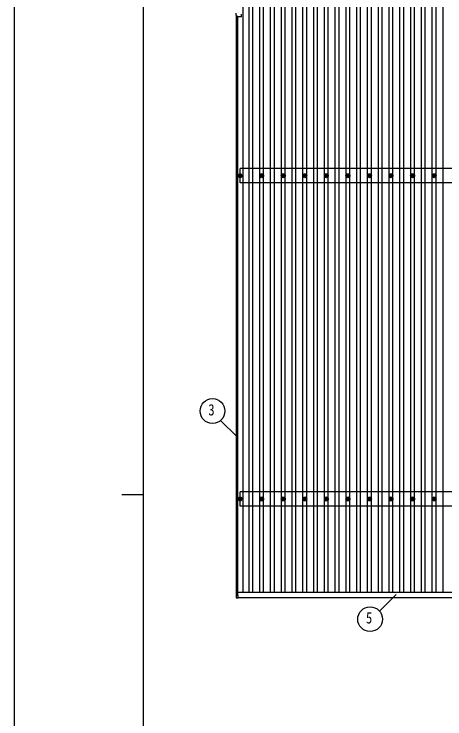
# Model space of a CAD drawing. Units: millimetres, scale not verified. Extents: x -16820 to 16820, y -11880 to 11880.
# Drawn here: x -16820 to -12822, y -1584 to 4958 of the extents above; entities that cross this region are included whole.
import ezdxf
from ezdxf.enums import TextEntityAlignment as Align

# ---------------------------------------------------------------- set-up
doc = ezdxf.new("R2010")
doc.units = ezdxf.units.MM
doc.header["$LTSCALE"] = 50
for name, color, linetype in [('0-5_YKK_13', 4, 'Continuous'), ('0-6_YKK_A1', 4, 'Continuous'), ('0-7_YKK_D', 6, 'Continuous'), ('0-8_YKK_ZWAK', 7, 'Continuous')]:
    doc.layers.add(name, color=color, linetype=linetype)
doc.styles.add('ＭＳ ゴシック', font='')
doc.styles.get('ＭＳ ゴシック').set_extended_font_data('MS Gothic')

msp = doc.modelspace()

# ---------------------------------------------------------------- linework, layer by layer
at = {"layer": '0-5_YKK_13'}
for p, q in [((-14757.92, 4947.81), (-14757.92, 4967.81)), ((-14756.42, 4947.81), (-14757.92, 4947.81)), ((-14756.42, 4947.81), (-14756.42, 4933.81)), ((-14733.82, 4932.81), (-14755.42, 4932.81)), ((-14710.42, 4932.81), (-14733.02, 4932.81)), ((-14709.42, 4933.81), (-14709.42, 4957.41)), ((-14724.17, 3467.88), (-14724.17, 3463.46)), ((-14720.67, 3467.88), (-14720.67, 3463.46)), ((-14524.17, 3467.88), (-14524.17, 3463.46)), ((-14520.67, 3467.88), (-14520.67, 3463.46)), ((-14324.17, 3467.88), (-14324.17, 3463.46)), ((-14320.67, 3467.88), (-14320.67, 3463.46)), ((-14124.17, 3467.88), (-14124.17, 3463.46)), ((-14120.67, 3467.88), (-14120.67, 3463.46)), ((-13924.17, 3467.88), (-13924.17, 3463.46)), ((-13920.67, 3467.88), (-13920.67, 3463.46)), ((-13724.17, 3467.88), (-13724.17, 3463.46)), ((-13720.67, 3467.88), (-13720.67, 3463.46)), ((-13524.17, 3467.88), (-13524.17, 3463.46)), ((-13520.67, 3467.88), (-13520.67, 3463.46)), ((-13324.17, 3467.88), (-13324.17, 3463.46)), ((-13320.67, 3467.88), (-13320.67, 3463.46)), ((-13124.17, 3467.88), (-13124.17, 3463.46)), ((-13120.67, 3467.88), (-13120.67, 3463.46)), ((-12924.17, 3467.88), (-12924.17, 3463.46)), ((-12920.67, 3467.88), (-12920.67, 3463.46)), ((-14732.42, 3459.63), (-14728, 3459.63)), ((-14732.42, 3456.13), (-14728, 3456.13)), ((-14724.17, 3452.3), (-14724.17, 3447.88)), ((-14720.67, 3452.3), (-14720.67, 3447.88)), ((-14716.84, 3459.63), (-14712.42, 3459.63)), ((-14716.84, 3456.13), (-14712.42, 3456.13)), ((-14532.42, 3459.63), (-14528, 3459.63)), ((-14532.42, 3456.13), (-14528, 3456.13)), ((-14524.17, 3452.3), (-14524.17, 3447.88)), ((-14520.67, 3452.3), (-14520.67, 3447.88)), ((-14516.84, 3459.63), (-14512.42, 3459.63)), ((-14516.84, 3456.13), (-14512.42, 3456.13)), ((-14332.42, 3459.63), (-14328, 3459.63)), ((-14332.42, 3456.13), (-14328, 3456.13)), ((-14324.17, 3452.3), (-14324.17, 3447.88)), ((-14320.67, 3452.3), (-14320.67, 3447.88)), ((-14316.84, 3459.63), (-14312.42, 3459.63)), ((-14316.84, 3456.13), (-14312.42, 3456.13)), ((-14132.42, 3459.63), (-14128, 3459.63)), ((-14132.42, 3456.13), (-14128, 3456.13)), ((-14124.17, 3452.3), (-14124.17, 3447.88)), ((-14120.67, 3452.3), (-14120.67, 3447.88)), ((-14116.84, 3459.63), (-14112.42, 3459.63)), ((-14116.84, 3456.13), (-14112.42, 3456.13)), ((-13932.42, 3459.63), (-13928, 3459.63)), ((-13932.42, 3456.13), (-13928, 3456.13)), ((-13924.17, 3452.3), (-13924.17, 3447.88)), ((-13920.67, 3452.3), (-13920.67, 3447.88)), ((-13916.84, 3459.63), (-13912.42, 3459.63)), ((-13916.84, 3456.13), (-13912.42, 3456.13)), ((-13732.42, 3459.63), (-13728, 3459.63)), ((-13732.42, 3456.13), (-13728, 3456.13)), ((-13724.17, 3452.3), (-13724.17, 3447.88)), ((-13720.67, 3452.3), (-13720.67, 3447.88)), ((-13716.84, 3459.63), (-13712.42, 3459.63)), ((-13716.84, 3456.13), (-13712.42, 3456.13)), ((-13532.42, 3459.63), (-13528, 3459.63)), ((-13532.42, 3456.13), (-13528, 3456.13)), ((-13524.17, 3452.3), (-13524.17, 3447.88)), ((-13520.67, 3452.3), (-13520.67, 3447.88)), ((-13516.84, 3459.63), (-13512.42, 3459.63)), ((-13516.84, 3456.13), (-13512.42, 3456.13)), ((-13332.42, 3459.63), (-13328, 3459.63)), ((-13332.42, 3456.13), (-13328, 3456.13)), ((-13324.17, 3452.3), (-13324.17, 3447.88)), ((-13320.67, 3452.3), (-13320.67, 3447.88)), ((-13316.84, 3459.63), (-13312.42, 3459.63)), ((-13316.84, 3456.13), (-13312.42, 3456.13)), ((-13132.42, 3459.63), (-13128, 3459.63)), ((-13132.42, 3456.13), (-13128, 3456.13)), ((-13124.17, 3452.3), (-13124.17, 3447.88)), ((-13120.67, 3452.3), (-13120.67, 3447.88)), ((-13116.84, 3459.63), (-13112.42, 3459.63)), ((-13116.84, 3456.13), (-13112.42, 3456.13)), ((-12932.42, 3459.63), (-12928, 3459.63)), ((-12932.42, 3456.13), (-12928, 3456.13)), ((-12924.17, 3452.3), (-12924.17, 3447.88)), ((-12920.67, 3452.3), (-12920.67, 3447.88)), ((-12916.84, 3459.63), (-12912.42, 3459.63)), ((-12916.84, 3456.13), (-12912.42, 3456.13)), ((-14732.42, 459.63), (-14728, 459.63)), ((-14724.17, 467.88), (-14724.17, 463.46)), ((-14720.67, 467.88), (-14720.67, 463.46)), ((-14716.84, 459.63), (-14712.42, 459.63)), ((-14532.42, 459.63), (-14528, 459.63)), ((-14524.17, 467.88), (-14524.17, 463.46)), ((-14520.67, 467.88), (-14520.67, 463.46)), ((-14516.84, 459.63), (-14512.42, 459.63)), ((-14332.42, 459.63), (-14328, 459.63)), ((-14324.17, 467.88), (-14324.17, 463.46)), ((-14320.67, 467.88), (-14320.67, 463.46)), ((-14316.84, 459.63), (-14312.42, 459.63)), ((-14132.42, 459.63), (-14128, 459.63)), ((-14124.17, 467.88), (-14124.17, 463.46)), ((-14120.67, 467.88), (-14120.67, 463.46)), ((-14116.84, 459.63), (-14112.42, 459.63)), ((-13932.42, 459.63), (-13928, 459.63)), ((-13924.17, 467.88), (-13924.17, 463.46)), ((-13920.67, 467.88), (-13920.67, 463.46)), ((-13916.84, 459.63), (-13912.42, 459.63)), ((-13732.42, 459.63), (-13728, 459.63)), ((-13724.17, 467.88), (-13724.17, 463.46)), ((-13720.67, 467.88), (-13720.67, 463.46)), ((-13716.84, 459.63), (-13712.42, 459.63)), ((-13532.42, 459.63), (-13528, 459.63)), ((-13524.17, 467.88), (-13524.17, 463.46)), ((-13520.67, 467.88), (-13520.67, 463.46)), ((-13516.84, 459.63), (-13512.42, 459.63)), ((-13332.42, 459.63), (-13328, 459.63)), ((-13324.17, 467.88), (-13324.17, 463.46)), ((-13320.67, 467.88), (-13320.67, 463.46)), ((-13316.84, 459.63), (-13312.42, 459.63)), ((-13132.42, 459.63), (-13128, 459.63)), ((-13124.17, 467.88), (-13124.17, 463.46)), ((-13120.67, 467.88), (-13120.67, 463.46)), ((-13116.84, 459.63), (-13112.42, 459.63)), ((-12932.42, 459.63), (-12928, 459.63)), ((-12924.17, 467.88), (-12924.17, 463.46)), ((-12920.67, 467.88), (-12920.67, 463.46)), ((-12916.84, 459.63), (-12912.42, 459.63)), ((-14732.42, 456.13), (-14728, 456.13)), ((-14724.17, 452.3), (-14724.17, 447.88)), ((-14720.67, 452.3), (-14720.67, 447.88)), ((-14716.84, 456.13), (-14712.42, 456.13)), ((-14532.42, 456.13), (-14528, 456.13)), ((-14524.17, 452.3), (-14524.17, 447.88)), ((-14520.67, 452.3), (-14520.67, 447.88)), ((-14516.84, 456.13), (-14512.42, 456.13)), ((-14332.42, 456.13), (-14328, 456.13)), ((-14324.17, 452.3), (-14324.17, 447.88)), ((-14320.67, 452.3), (-14320.67, 447.88)), ((-14316.84, 456.13), (-14312.42, 456.13)), ((-14132.42, 456.13), (-14128, 456.13)), ((-14124.17, 452.3), (-14124.17, 447.88)), ((-14120.67, 452.3), (-14120.67, 447.88)), ((-14116.84, 456.13), (-14112.42, 456.13)), ((-13932.42, 456.13), (-13928, 456.13)), ((-13924.17, 452.3), (-13924.17, 447.88)), ((-13920.67, 452.3), (-13920.67, 447.88)), ((-13916.84, 456.13), (-13912.42, 456.13)), ((-13732.42, 456.13), (-13728, 456.13)), ((-13724.17, 452.3), (-13724.17, 447.88)), ((-13720.67, 452.3), (-13720.67, 447.88)), ((-13716.84, 456.13), (-13712.42, 456.13)), ((-13532.42, 456.13), (-13528, 456.13)), ((-13524.17, 452.3), (-13524.17, 447.88)), ((-13520.67, 452.3), (-13520.67, 447.88)), ((-13516.84, 456.13), (-13512.42, 456.13)), ((-13332.42, 456.13), (-13328, 456.13)), ((-13324.17, 452.3), (-13324.17, 447.88)), ((-13320.67, 452.3), (-13320.67, 447.88)), ((-13316.84, 456.13), (-13312.42, 456.13)), ((-13132.42, 456.13), (-13128, 456.13)), ((-13124.17, 452.3), (-13124.17, 447.88)), ((-13120.67, 452.3), (-13120.67, 447.88)), ((-13116.84, 456.13), (-13112.42, 456.13)), ((-12932.42, 456.13), (-12928, 456.13)), ((-12924.17, 452.3), (-12924.17, 447.88)), ((-12920.67, 452.3), (-12920.67, 447.88)), ((-12916.84, 456.13), (-12912.42, 456.13)), ((-14760.72, -441.01), (-14760.72, -459.01)), ((-14741.72, -440.01), (-14759.72, -440.01)), ((-14740.72, -459.01), (-14740.72, -441.01)), ((-14759.72, -460.01), (-14741.72, -460.01))]:
    msp.add_line(p, q, dxfattribs=at)
for centre, radius in [((-14722.42, 3457.88), 18.25), ((-14722.42, 3457.88), 10.15), ((-14522.42, 3457.88), 18.25), ((-14522.42, 3457.88), 10.15), ((-14322.42, 3457.88), 18.25), ((-14322.42, 3457.88), 10.15), ((-14122.42, 3457.88), 18.25), ((-14122.42, 3457.88), 10.15), ((-13922.42, 3457.88), 18.25), ((-13922.42, 3457.88), 10.15), ((-13722.42, 3457.88), 18.25), ((-13722.42, 3457.88), 10.15), ((-13522.42, 3457.88), 18.25), ((-13522.42, 3457.88), 10.15), ((-13322.42, 3457.88), 18.25), ((-13322.42, 3457.88), 10.15), ((-13122.42, 3457.88), 18.25), ((-13122.42, 3457.88), 10.15), ((-12922.42, 3457.88), 18.25), ((-12922.42, 3457.88), 10.15), ((-14722.42, 3457.88), 5.85), ((-14722.42, 3457.88), 5.25), ((-14522.42, 3457.88), 5.85), ((-14522.42, 3457.88), 5.25), ((-14322.42, 3457.88), 5.85), ((-14322.42, 3457.88), 5.25), ((-14122.42, 3457.88), 5.85), ((-14122.42, 3457.88), 5.25), ((-13922.42, 3457.88), 5.85), ((-13922.42, 3457.88), 5.25), ((-13722.42, 3457.88), 5.85), ((-13722.42, 3457.88), 5.25), ((-13522.42, 3457.88), 5.85), ((-13522.42, 3457.88), 5.25), ((-13322.42, 3457.88), 5.85), ((-13322.42, 3457.88), 5.25), ((-13122.42, 3457.88), 5.85), ((-13122.42, 3457.88), 5.25), ((-12922.42, 3457.88), 5.85), ((-12922.42, 3457.88), 5.25), ((-14722.42, 457.88), 18.25), ((-14722.42, 457.88), 10.15), ((-14722.42, 457.88), 5.85), ((-14722.42, 457.88), 5.25), ((-14522.42, 457.88), 18.25), ((-14522.42, 457.88), 10.15), ((-14522.42, 457.88), 5.85), ((-14522.42, 457.88), 5.25), ((-14322.42, 457.88), 18.25), ((-14322.42, 457.88), 10.15), ((-14322.42, 457.88), 5.85), ((-14322.42, 457.88), 5.25), ((-14122.42, 457.88), 18.25), ((-14122.42, 457.88), 10.15), ((-14122.42, 457.88), 5.85), ((-14122.42, 457.88), 5.25), ((-13922.42, 457.88), 18.25), ((-13922.42, 457.88), 10.15), ((-13922.42, 457.88), 5.85), ((-13922.42, 457.88), 5.25), ((-13722.42, 457.88), 18.25), ((-13722.42, 457.88), 10.15), ((-13722.42, 457.88), 5.85), ((-13722.42, 457.88), 5.25), ((-13522.42, 457.88), 18.25), ((-13522.42, 457.88), 10.15), ((-13522.42, 457.88), 5.85), ((-13522.42, 457.88), 5.25), ((-13322.42, 457.88), 18.25), ((-13322.42, 457.88), 10.15), ((-13322.42, 457.88), 5.85), ((-13322.42, 457.88), 5.25), ((-13122.42, 457.88), 18.25), ((-13122.42, 457.88), 10.15), ((-13122.42, 457.88), 5.85), ((-13122.42, 457.88), 5.25), ((-12922.42, 457.88), 18.25), ((-12922.42, 457.88), 10.15), ((-12922.42, 457.88), 5.85), ((-12922.42, 457.88), 5.25)]:
    msp.add_circle(centre, radius, dxfattribs=at)
for centre, radius, start, end in [((-14755.42, 4933.81), 1, 180, 269.99999), ((-14733.42, 4932.51), 0.5, 36.8699, 143.1301), ((-14710.42, 4933.81), 1, 269.99999, 0), ((-14709.12, 4957.81), 0.5, 126.8699, 233.1301), ((-14759.72, -441.01), 1, 90, 180), ((-14741.72, -441.01), 1, 0, 90), ((-14759.72, -459.01), 1, 180, 270), ((-14741.72, -459.01), 1, 270, 0)]:
    msp.add_arc(centre, radius, start, end, dxfattribs=at)
at = {"layer": '0-6_YKK_A1'}
for p, q in [((-14695.92, -408.73), (-14695.92, 10321.51)), ((-14639.92, -408.73), (-14639.92, 10321.51)), ((-14604.92, -408.73), (-14604.92, 10321.51)), ((-14439.92, -408.73), (-14439.92, 10321.51)), ((-14404.92, -408.73), (-14404.92, 10321.51)), ((-14239.92, -408.73), (-14239.92, 10321.51)), ((-14204.92, -408.73), (-14204.92, 10321.51)), ((-14039.92, -408.73), (-14039.92, 10321.51)), ((-14004.92, -408.73), (-14004.92, 10321.51)), ((-13839.92, -408.73), (-13839.92, 10321.51)), ((-13804.92, -408.73), (-13804.92, 10321.51)), ((-13639.92, -408.73), (-13639.92, 10321.51)), ((-13604.92, -408.73), (-13604.92, 10321.51)), ((-13439.92, -408.73), (-13439.92, 10321.51)), ((-13404.92, -408.73), (-13404.92, 10321.51)), ((-13239.92, -408.73), (-13239.92, 10321.51)), ((-13204.92, -408.73), (-13204.92, 10321.51)), ((-13039.92, -408.73), (-13039.92, 10321.51)), ((-13004.92, -408.73), (-13004.92, 10321.51)), ((-12839.92, -408.73), (-12839.92, 10321.51)), ((-14539.92, 3463.06), (-14539.92, 6452.7)), ((-14504.92, 3463.06), (-14504.92, 6452.7)), ((-14339.92, 3463.06), (-14339.92, 6452.7)), ((-14304.92, 3463.06), (-14304.92, 6452.7)), ((-14139.92, 3463.06), (-14139.92, 6452.7)), ((-14104.92, 3463.06), (-14104.92, 6452.7)), ((-13939.92, 3463.06), (-13939.92, 6452.7)), ((-13904.92, 3463.06), (-13904.92, 6452.7)), ((-13739.92, 3463.06), (-13739.92, 6452.7)), ((-13704.92, 3463.06), (-13704.92, 6452.7)), ((-13539.92, 3463.06), (-13539.92, 6452.7)), ((-13504.92, 3463.06), (-13504.92, 6452.7)), ((-13339.92, 3463.06), (-13339.92, 6452.7)), ((-13304.92, 3463.06), (-13304.92, 6452.7)), ((-13139.92, 3463.06), (-13139.92, 6452.7)), ((-13104.92, 3463.06), (-13104.92, 6452.7)), ((-12939.92, 3463.06), (-12939.92, 6452.7)), ((-12904.92, 3463.06), (-12904.92, 6452.7)), ((-14757.42, -440.01), (-14757.42, 4947.81)), ((-14745.42, -440.01), (-14745.42, 4932.81)), ((-9322.42, 3524.88), (-14722.42, 3524.88)), ((-14722.42, 3390.88), (-14722.42, 3524.88)), ((-14539.92, 463.06), (-14539.92, 3452.7)), ((-14504.92, 463.06), (-14504.92, 3452.7)), ((-14339.92, 463.06), (-14339.92, 3452.7)), ((-14304.92, 463.06), (-14304.92, 3452.7)), ((-14139.92, 463.06), (-14139.92, 3452.7)), ((-14104.92, 463.06), (-14104.92, 3452.7)), ((-13939.92, 463.06), (-13939.92, 3452.7)), ((-13904.92, 463.06), (-13904.92, 3452.7)), ((-13739.92, 463.06), (-13739.92, 3452.7)), ((-13704.92, 463.06), (-13704.92, 3452.7)), ((-13539.92, 463.06), (-13539.92, 3452.7)), ((-13504.92, 463.06), (-13504.92, 3452.7)), ((-13339.92, 463.06), (-13339.92, 3452.7)), ((-13304.92, 463.06), (-13304.92, 3452.7)), ((-13139.92, 463.06), (-13139.92, 3452.7)), ((-13104.92, 463.06), (-13104.92, 3452.7)), ((-12939.92, 463.06), (-12939.92, 3452.7)), ((-12904.92, 463.06), (-12904.92, 3452.7)), ((-9322.42, 3390.88), (-14722.42, 3390.88)), ((-9322.42, 524.88), (-14722.42, 524.88)), ((-14722.42, 390.88), (-14722.42, 524.88)), ((-14539.92, -408.73), (-14539.92, 452.7)), ((-14504.92, -408.73), (-14504.92, 452.7)), ((-14339.92, -408.73), (-14339.92, 452.7)), ((-14304.92, -408.73), (-14304.92, 452.7)), ((-14139.92, -408.73), (-14139.92, 452.7)), ((-14104.92, -408.73), (-14104.92, 452.7)), ((-13939.92, -408.73), (-13939.92, 452.7)), ((-13904.92, -408.73), (-13904.92, 452.7)), ((-13739.92, -408.73), (-13739.92, 452.7)), ((-13704.92, -408.73), (-13704.92, 452.7)), ((-13539.92, -408.73), (-13539.92, 452.7)), ((-13504.92, -408.73), (-13504.92, 452.7)), ((-13339.92, -408.73), (-13339.92, 452.7)), ((-13304.92, -408.73), (-13304.92, 452.7)), ((-13139.92, -408.73), (-13139.92, 452.7)), ((-13104.92, -408.73), (-13104.92, 452.7)), ((-12939.92, -408.73), (-12939.92, 452.7)), ((-12904.92, -408.73), (-12904.92, 452.7)), ((-9322.42, 390.88), (-14722.42, 390.88)), ((-14745.42, -408.73), (-9299.42, -408.73)), ((-14740.72, -456.71), (-9304.12, -456.71))]:
    msp.add_line(p, q, dxfattribs=at)
at = {"layer": '0-7_YKK_D'}
for p, q in [((-14903.34, 1186.48), (-14754.54, 1037.69)), ((-13428.65, -583.62), (-13275.32, -430.28))]:
    msp.add_line(p, q, dxfattribs=at)
for centre in [(-14978.97, 1273.37), (-13516.41, -658.25)]:
    msp.add_circle(centre, 115.2, dxfattribs=at)
at = {"layer": '0-8_YKK_ZWAK'}
for p, q in [((-15619.92, -10100), (-15619.92, 11100)), ((-15819.92, 500), (-15619.92, 500))]:
    msp.add_line(p, q, dxfattribs=at)
msp.add_lwpolyline([(-16820, -11880), (16820, -11880), (16820, 11880), (-16820, 11880)], close=True, dxfattribs=at)

# ---------------------------------------------------------------- texts
at = {"layer": '0-7_YKK_D', "style": 'ＭＳ ゴシック', "width": 0.8}
for s, p in [('3', (-15017.37, 1201.37)), ('5', (-13554.81, -730.25))]:
    msp.add_text(s, height=105.6, dxfattribs=at).set_placement(p, align=Align.BOTTOM_LEFT)

doc.saveas('drawing.dxf')
